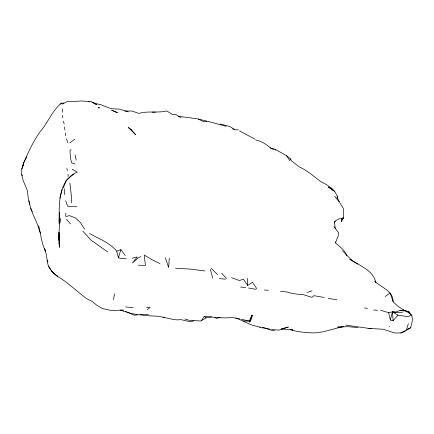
<?xml version="1.0" encoding="UTF-8"?>
<svg xmlns="http://www.w3.org/2000/svg" width="434" height="434" viewBox="0 0 434 434"><rect width="100%" height="100%" fill="white"/><g stroke="black" fill="none" stroke-linecap="round" stroke-linejoin="round"><path stroke-width="0.65" d="M68.089 176.47L68.095 174.294M21.771 169.097L23.772 163.276L21.771 169.097L21.716 174.43L23.203 180.68L27.532 190.895L28.047 197.003L29.713 204.371M72.277 169.255L77.252 172.119C57.25 180.642 59.203 206.047 59.23 223.928L59.317 212.671M59.105 221.59L59.257 218.714M65.843 213.295L65.746 216.468L69.592 215.665L75.516 217.987L80.469 222.588L84.597 229.125M59.594 215.036L59.686 212.503M249.29 322.305L249.338 321.1L251.975 315.079L250.098 320.401L249.338 321.1L242.942 320.97L235.901 317.97M275.536 150.169L275.221 149.339L271.896 148.965C267.138 145.162 262.158 141.191 255.995 140.095M59.404 244.076L59.339 245.329L59.019 232.391L59.138 240.17L58.943 233.302L60.011 218.519L59.789 222.528L59.735 218.231L59.903 223.071M169.271 258.029L168.652 267.534L165.587 258.501L165.056 257.845M62.257 112.189L62.583 108.842M343.017 217.418L343.343 218.204L341.308 221.411L341.992 218.188L343.343 218.204L343.397 208.466L339.768 202.77M335.205 242.997L335.471 241.771M113.334 299.65L114.636 293.986M405.285 311.021L398.238 306.529L393.074 301.717L393.161 301.332C392.884 290.433 380.976 287.547 374.537 281.02M368.873 328.419L383.265 329.265L394.62 332.949L400.143 332.976L401.271 332.943L405.454 330.996L410.683 327.708L412.191 321.502L412.3 318.648L411.828 315.171L406.615 311.167L400.067 310.305L395.748 312.279L392.461 311.829L388.609 312.702L380.515 310.158M411.828 315.171L407.716 316.646L397.956 315.16L393.133 320.699L390.334 320.032L392.461 311.829L402.47 312.735M59.876 198.137L62.122 189.631M22.356 167.812L23.729 162.712L26.799 156.864M63.44 187.748L66.272 180.273L73.639 174.121M126.321 258.81L121.661 258.572L118.433 257.85L120.836 249.626L116.703 251.161C109.753 242.698 98.963 238.852 89.648 233.503M408.34 323.71L406.506 329.661L410.683 327.708M250.483 321.301L252.604 315.165L250.098 320.401L250.483 321.301L241.223 319.256M337.44 198.349L337.885 197.112L334.717 191.519L331.413 188.009L326.037 184.385L320.428 181.331L310.028 173.28L304.652 169.667L298.999 166.699L291.214 160.585L290.606 158.931L286.424 155.594L275.563 149.54M341.308 221.411L342.621 218.747M23.729 162.712C28.367 152.03 33.353 141.251 40.091 131.681C48.065 122.811 52.015 110.762 61.346 103.178L63.803 103.01M334.299 222.902L335.232 221.145L338.026 219.257L341.992 218.188M290.606 158.931L289.711 160.526L286.424 155.594M201.566 320.39L204.23 316.359L219.311 317.742L226.185 317.91L232.342 317.514L239.807 318.936M60.521 104.171L61.346 103.178M405.475 330.643L400.804 332.851M70.959 149.529L70.02 150.359L70.368 157.607L71.588 162.815L74.973 164.019M335.232 221.145L334.527 221.741L335.2 228.479M69.744 142.96L74.849 139.146M147.229 309.616L150.131 307.484L146.578 307.701M385.208 296.503L390.182 292.993L393.074 301.717M231.479 277.717L239.411 280.51L243.425 279.246L247.7 285.436L252.534 282.263L256.738 288.621M211.461 316.804L206.112 317.883L200.736 321.003L189.143 320.265L184.879 319.017M140.822 256.521L137.996 258.138L132.446 262.988L137.274 256.95L132.191 258.192M62.236 104.133L66.717 101.778L80.908 101.035M307.109 292.483L311.986 290.796M274.548 330.475L273.404 330.827L264.273 327.86M193.846 320.829L190.564 321.811L181.081 319.674L176.573 319.885L172.618 319.326L158.654 316.272L144.435 315.567L139.96 314.607M281.303 328.907L288.355 327.052L278.937 330.117L271.554 329.547M220.136 317.542L216.311 318.344L214.825 317.194M207.452 121.298L203.779 121.748L198.061 118.932L178.445 116.263M137.491 314.867L134.431 315.23L125.627 311.509M357.979 327.61L347.992 326.656L337.858 327.149L339.176 327.024M340.495 326.894L343.788 326.574C333.594 328.424 323.607 332.856 313.071 332.927C305.552 332.471 297.719 332.2 290.639 329.525M337.858 327.149L339.111 327.03M152.171 112.189L155.448 112.146M124.97 110.995L132.093 111.055L138.978 113.431C147.983 110.675 157.759 113.225 166.808 110.941L172.249 114.397L175.727 114.408L181.152 117.902M367.929 328.657L371.39 328.701M138.397 265.223L145.433 265.342L144.191 255.046L151.336 259.391L159.929 263.612M263.698 327.844L260.839 327.757L259.76 327.046M238.461 129.864L235.033 129.761L229.543 126.402L220.174 123.999M81.31 100.997L91.086 101.556L96.701 104.599L91.97 102.316L98.974 104.41L100.243 104.453L111.099 108.701L119.762 109.162L128.247 111.912M148.52 314.742L144.826 314.314L139.645 314.878L131.849 313.652L120.223 310.088M175.586 268.272L189.918 269.075L205.011 270.957M281.536 329.086L288.621 329.417L292.858 330.073L291.708 329.704M76.91 206.758L67.606 206.193L65.68 200.725M264.349 289.999L268.348 290.265M373.679 310.022L377.629 310.305M219.3 278.617L225.517 279.16M240.604 287.048L245.704 287.498M125.594 306.914L133.249 307.695M280.521 291.274L286.858 291.984A33.011 17.637 23.1 0 0 302.4 294.371L311.948 297.355L313.912 295.668L324.263 297.474M336.779 299.802L328.288 298.364M345.73 325.104L367.593 328.212M364.376 307.945L367.419 308.438M248.498 288.013L256.033 289.315M337.885 197.112L336.892 196.906L339.469 202.114M400.067 310.305L403.251 310.966M407.07 311.758L409.62 312.29L410.455 314.514M262.494 327.665L270.024 329.222M163.13 317.14L164.708 317.471M232.629 128.958L234.615 129.403M389.287 326.601L389.71 326.699M198.403 119.106L206.768 121.064M260.123 327.22L251.112 324.827L242.942 320.97M226.103 126.316L207.821 121.319M88.558 101.464L89.697 101.746M270.16 147.907L274.055 149.008M406.615 311.167L409.62 312.29L403.197 309.957L404.238 310.625M239.573 130.938L255.23 139.303M357.605 264.013L349.761 259.141C359.336 265.7 373.045 269.839 375.893 282.534L375.079 281.471M397.956 315.16L392.461 311.829L393.133 320.699M333.675 190.759L328.364 187L334.717 191.519M107.757 251.98L91.151 240.241L82.878 231.186M204.23 316.359L206.112 317.883M47.154 260.178C47.442 266.08 50.941 271.114 55.574 274.538M56.577 275.438L57.581 276.344L52.4 272.281L48.711 266.552M352.131 260.617L342.48 250.814M211.13 268.277L217.624 274.673M51.554 270.924L56.008 275.308L65.642 281.72L86.187 298.424L91.883 301.283L97.042 305.406L102.592 308.601L110.551 310.299L114.175 310.565L122.822 309.93L123.386 311.021M221.714 273.246L226.402 278.471M66.543 219.327L70.568 223.906M334.766 196.271L339.263 201.94M45.83 251.709C41.48 243.903 40.953 234.468 38.686 225.864M120.836 249.626L125.247 255.496M333.903 226.483L338.374 232.44L338.379 235.223L335.542 242.807C339.317 246.87 345.442 249.973 346.636 255.827M45.472 250.38L44.404 248.709L46.33 254.199L47.138 260.08M32.338 211.678L30.977 209.47L28.807 200.774M21.749 174.582L22.313 175.754M47.165 260.27L48 262.06M39.212 230.139L40.492 233.096M30.922 208.418C32.93 215.823 37.389 222.268 39.098 229.776M66.51 138.804L67.829 142.715M210.392 269.46L212.682 278.107M116.703 251.161L118.433 257.85M388.609 312.702L390.334 320.032M75.033 154.829L76.2 160.162M63.478 121.124L64.107 124.102M66.901 168.484L67.357 170.66M65.333 132.983L65.724 135.831M62.491 115.222L62.827 117.869M64.536 126.999L64.861 129.929M69.869 182.871L71.333 195.555L71.686 202.786M64.812 194.741L64.183 188.681M247.277 278.368L247.7 285.436M99.467 107.865L98.263 107.735L99.467 107.865M116.659 112.357L111.647 110.144L117.446 112.769L116.659 112.357M131.231 129.495L128.345 127.477L135.701 134.844L131.231 129.495M59.61 247.217L59.165 243.029L59.61 247.217M59.295 245.02L58.915 235.445L59.295 245.02"/></g></svg>
